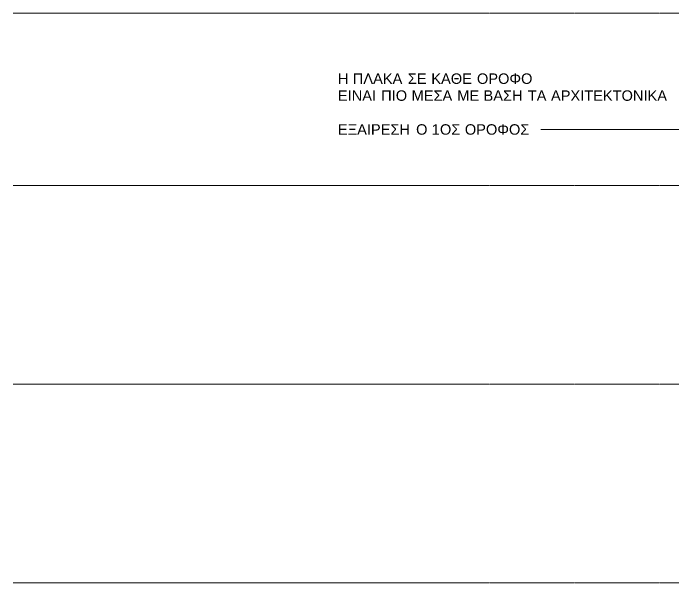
# Model space of a CAD drawing. Header units: millimetres. Extents: x 78096 to 288885, y -20632 to 149556.
# Drawn here: x 192335 to 204968, y 130700 to 141600 of the extents above; entities that cross this region are included whole.
import ezdxf

# ---------------------------------------------------------------- set-up
doc = ezdxf.new("R2010")
doc.units = ezdxf.units.MM
doc.linetypes.add('Centre', pattern=[31.75, 6.35, -4.7625, 15.875, -4.7625])
doc.layers.add('A-FLOR-LEVL', color=51, linetype='Continuous', lineweight=9)
doc.layers.add('G-ANNO-TEXT', color=231, linetype='Continuous', lineweight=9)
doc.styles.add('Arial', font='arial.ttf', dxfattribs={"height": 200})
doc.styles.add('Arial_2', font='arial.ttf', dxfattribs={"height": 200})

msp = doc.modelspace()

# ---------------------------------------------------------------- linework, layer by layer
at = {"layer": 'A-FLOR-LEVL', "linetype": 'Centre'}
for p, q in [((192334.611, 141600), (278486.268, 141600)), ((192334.611, 138300), (278486.268, 138300)), ((192334.611, 134500), (278486.268, 134500)), ((192334.611, 130700), (278486.268, 130700))]:
    msp.add_line(p, q, dxfattribs=at)
at = {"layer": 'G-ANNO-TEXT', "color": 1}
msp.add_line((205097.801, 139375.026), (202425.509, 139375.026), dxfattribs=at)

# ---------------------------------------------------------------- texts
at = {"layer": 'G-ANNO-TEXT', "color": 1, "char_height": 200, "attachment_point": 1}
for s, insert, width, style in [('\\fArial|b0|i0|c161|p34|;Η', (198544.601, 140447.37), 248.52312, 'Arial_2'), ('ΠΛΑΚΑ', (198829.028, 140447.37), 1178.48062, 'Arial_2'), ('Σ\\fArial|b0|i0|c161|p34|;Ε', (199880.747, 140447.37), 448.945, 'Arial'), ('ΚΑΘΕ', (200330.538, 140447.37), 962.025, 'Arial_2'), ('ΟΡΟΦΟ', (201203.663, 140447.37), 1298.73375, 'Arial_2'), ('ΕΙΝΑΙ', (198544.601, 140123.255), 905.90688, 'Arial_2'), ('ΠΙΟ', (199371.424, 140123.255), 609.2825, 'Arial_2'), ('ΜΕΣΑ', (199953.507, 140123.255), 962.025, 'Arial_2'), ('ΜΕ', (200826.632, 140123.255), 513.08, 'Arial_2'), ('ΒΑΣΗ', (201329.34, 140123.255), 929.9575, 'Arial_2'), ('ΤΑ', (202176.007, 140123.255), 440.92813, 'Arial_2'), ('ΑΡΧΙΤΕΚΤΟΝΙΚΑ', (202619.184, 140123.255), 2749.78813, 'Arial_2'), ('ΕΞΑΙΡΕΣΗ', (198544.601, 139475.026), 1715.61125, 'Arial_2'), ('\\fArial|b0|i0|c161|p34|;Ο', (200039.497, 139475.026), 264.55688, 'Arial_2'), (' 1', (200257.778, 139475.026), 288.6075, 'Arial'), ('ΟΣ', (200495.903, 139475.026), 481.0125, 'Arial_2'), ('ΟΡΟΦΟΣ', (200972.153, 139475.026), 1515.18937, 'Arial_2')]:
    msp.add_mtext(s, dxfattribs=dict(at, insert=insert, width=width, style=style))

doc.saveas('drawing.dxf')
